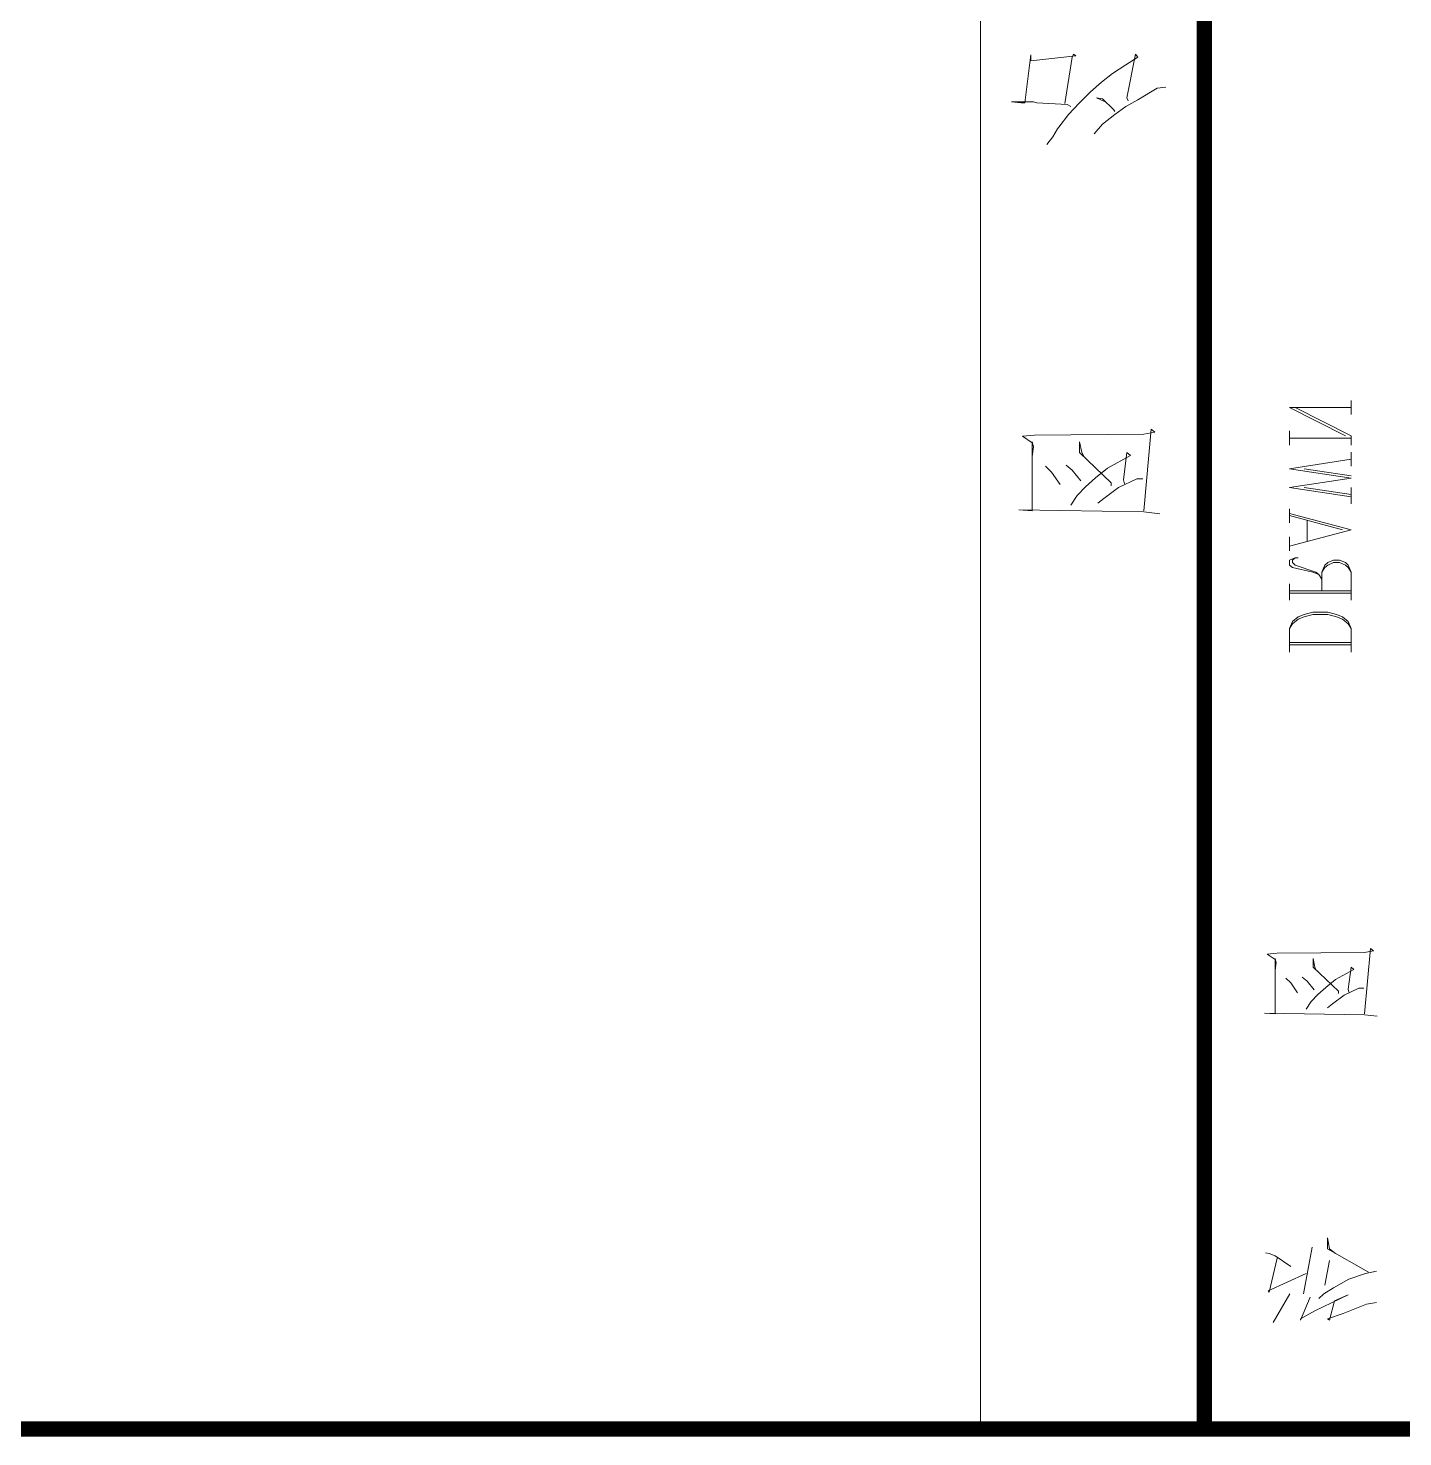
# Model space of a CAD drawing. Extents: x 1332633 to 1595679, y 264824 to 640777.
# Drawn here: x 1515325 to 1517550, y 324908 to 327189 of the extents above; entities that cross this region are included whole.
import ezdxf
from ezdxf.enums import TextEntityAlignment as Align

# ---------------------------------------------------------------- set-up
doc = ezdxf.new("R2010")
doc.units = 0
doc.header["$LTSCALE"] = 1000
doc.header["$MEASUREMENT"] = 0
doc.layers.add('_公共_图框', color=4, linetype='CONTINUOUS', lineweight=5)
doc.layers.add('A-Wall(建筑墙)', color=255, linetype='CONTINUOUS')
doc.styles.add('图框文字', font='SIMKAI.TTF')

# ---------------------------------------------------------------- blocks, each defined once
blk = doc.blocks.new('qqwqw')
at = {"layer": '_公共_图框'}
for p, q in [((-4295, 6615.9), (-4297.5, 6600)), ((-4244.5, 6615.9), (-4248.3, 6598.4)), ((-3831.6, 6617.4), (-3829.1, 6596.9)), ((-4297.5, 6600), (-4312.6, 6562.3)), ((-4248.3, 6598.4), (-4257.1, 6571.6)), ((-4245.8, 6603.2), (-4208.1, 6537)), ((-3829.1, 6596.9), (-3826.6, 6434.6)), ((-3827.8, 6596.9), (-3722.1, 6606.3)), ((-3786.2, 6595.4), (-3786.2, 6587.3)), ((-3728.4, 6596.9), (-3729.6, 6455.1)), ((-3725.7, 6611.1), (-3728.4, 6596.9)), ((-3722.1, 6606.3), (-3725.7, 6611.1)), ((-4282.4, 6570.1), (-4308.8, 6516.5)), ((-4292.3, 6548.1), (-4282.4, 6570.1)), ((-4257.1, 6571.6), (-4271.1, 6546.6)), ((-3786.2, 6587.3), (-3797.5, 6563.8)), ((-3792.5, 6571.6), (-3787.6, 6570.1)), ((-3787.6, 6570.1), (-3752.4, 6574.9)), ((-3756, 6579.5), (-3772.4, 6549.6)), ((-3752.4, 6574.9), (-3756, 6579.5)), ((-3242, 6575.3), (-3204, 6575.3)), ((-3230.6, 6575.3), (-3230.6, 6475.2)), ((-3226.7, 6575.3), (-3226.7, 6475.2)), ((-3204, 6575.3), (-3192.5, 6570.5)), ((-3204, 6575.3), (-3196.3, 6570.5)), ((-3196.3, 6570.5), (-3188.8, 6560.9)), ((-3192.5, 6570.5), (-3185, 6560.9)), ((-3158.2, 6575.3), (-3112.7, 6575.3)), ((-3146.9, 6575.3), (-3146.9, 6475.2)), ((-3143.1, 6575.3), (-3143.1, 6475.2)), ((-3112.7, 6575.3), (-3101.2, 6570.5)), ((-3112.7, 6575.3), (-3105, 6570.5)), ((-3105, 6570.5), (-3101.2, 6565.7)), ((-3101.2, 6570.5), (-3097.3, 6565.7)), ((-3070.7, 6475.2), (-3044.1, 6575.3)), ((-3044.1, 6575.3), (-3017.5, 6475.2)), ((-3002.2, 6575.3), (-2975.6, 6575.3)), ((-2990.7, 6575.3), (-2975.6, 6475.2)), ((-2986.9, 6575.3), (-2975.6, 6499.1)), ((-2975.6, 6475.2), (-2960.3, 6575.3)), ((-2960.3, 6575.3), (-2945.2, 6475.2)), ((-2956.5, 6575.3), (-2945.2, 6499.1)), ((-2929.9, 6575.3), (-2945.2, 6475.2)), ((-2941.3, 6575.3), (-2918.4, 6575.3)), ((-2907.1, 6575.3), (-2891.8, 6575.3)), ((-2895.6, 6575.3), (-2895.6, 6475.2)), ((-2891.8, 6575.3), (-2846, 6484.7)), ((-2857.5, 6575.3), (-2834.7, 6575.3)), ((-2846, 6475.2), (-2846, 6575.3)), ((-4323.9, 6540.2), (-4292.3, 6548.1)), ((-4312.6, 6562.3), (-4321.4, 6537)), ((-4271.1, 6546.6), (-4281, 6530.7)), ((-4208.1, 6540.2), (-4215.6, 6549.6)), ((-3797.5, 6563.8), (-3811.5, 6544.8)), ((-3795, 6554.4), (-3791.2, 6554.4)), ((-3791.2, 6554.4), (-3752.4, 6513.5)), ((-3772.4, 6549.6), (-3785.1, 6533.9)), ((-3188.8, 6560.9), (-3185, 6551.4)), ((-3185, 6560.9), (-3181.2, 6551.4)), ((-3185, 6551.4), (-3181.2, 6537.2)), ((-3181.2, 6551.4), (-3177.3, 6537.2)), ((-3101.2, 6565.7), (-3097.3, 6556.1)), ((-3097.3, 6546.6), (-3101.2, 6537.2)), ((-3097.3, 6565.7), (-3093.5, 6556.1)), ((-3097.3, 6556.1), (-3097.3, 6546.6)), ((-3093.5, 6546.6), (-3097.3, 6537.2)), ((-3093.5, 6556.1), (-3093.5, 6546.6)), ((-3044.1, 6560.9), (-3021.2, 6475.2)), ((-2891.8, 6565.7), (-2846, 6475.2)), ((-4321.4, 6537), (-4323.9, 6540.2)), ((-4281, 6530.7), (-4288.7, 6522.8)), ((-4226.9, 6540.2), (-4267.2, 6532.4)), ((-4190.5, 6537), (-4208.1, 6540.2)), ((-4208.1, 6537), (-4190.5, 6537)), ((-3811.5, 6544.8), (-3817.8, 6537)), ((-3785.1, 6533.9), (-3796.4, 6521.3)), ((-3181.2, 6537.2), (-3181.2, 6513.3)), ((-3177.3, 6537.2), (-3177.3, 6513.3)), ((-3112.7, 6527.6), (-3143.1, 6527.6)), ((-3123.9, 6527.6), (-3116.5, 6522.8)), ((-3116.5, 6522.8), (-3112.7, 6518)), ((-3116.5, 6522.8), (-3112.7, 6513.3)), ((-3101.2, 6532.4), (-3112.7, 6527.6)), ((-3105, 6532.4), (-3112.7, 6527.6)), ((-3101.2, 6537.2), (-3105, 6532.4)), ((-3097.3, 6537.2), (-3101.2, 6532.4)), ((-4323.9, 6493), (-4286.2, 6508.7)), ((-4308.8, 6516.5), (-4321.4, 6493)), ((-4281, 6497.8), (-4205.6, 6511.9)), ((-4248.3, 6502.3), (-4276.1, 6440.9)), ((-3807.7, 6510.2), (-3820.3, 6502.3)), ((-3796.4, 6521.3), (-3807.7, 6510.2)), ((-3788.7, 6515), (-3774.9, 6503.9)), ((-3774.9, 6503.9), (-3768.6, 6496)), ((-3752.4, 6516.5), (-3758.5, 6519.8)), ((-3738.4, 6513.5), (-3752.4, 6516.5)), ((-3752.4, 6513.5), (-3738.4, 6513.5)), ((-3181.2, 6513.3), (-3185, 6499.1)), ((-3177.3, 6513.3), (-3181.2, 6499.1)), ((-3112.7, 6518), (-3101.2, 6484.7)), ((-3112.7, 6513.3), (-3105, 6480)), ((-3063.1, 6503.9), (-3028.8, 6503.9)), ((-4321.4, 6493), (-4323.9, 6493)), ((-4237, 6477.3), (-4219.4, 6452)), ((-3793.9, 6488.2), (-3777.4, 6477.3)), ((-3777.4, 6477.3), (-3770, 6469.2)), ((-3192.5, 6480), (-3204, 6475.2)), ((-3196.3, 6480), (-3204, 6475.2)), ((-3188.8, 6489.5), (-3196.3, 6480)), ((-3185, 6489.5), (-3192.5, 6480)), ((-3185, 6499.1), (-3188.8, 6489.5)), ((-3181.2, 6499.1), (-3185, 6489.5)), ((-3105, 6480), (-3101.2, 6475.2)), ((-3101.2, 6484.7), (-3097.3, 6480)), ((-3097.3, 6480), (-3093.5, 6480)), ((-3093.5, 6480), (-3089.7, 6484.7)), ((-3093.5, 6475.2), (-3089.7, 6484.7)), ((-3089.7, 6484.7), (-3089.7, 6489.5)), ((-4327.7, 6448.8), (-4281, 6475.6)), ((-4278.5, 6442.6), (-4223.2, 6455.1)), ((-3729.6, 6455.1), (-3730.9, 6439.4)), ((-3204, 6475.2), (-3242, 6475.2)), ((-3158.2, 6475.2), (-3131.6, 6475.2)), ((-3101.2, 6475.2), (-3093.5, 6475.2)), ((-3078.4, 6475.2), (-3055.4, 6475.2)), ((-3032.6, 6475.2), (-3009.9, 6475.2)), ((-2907.1, 6475.2), (-2884.1, 6475.2)), ((-4276.1, 6440.9), (-4278.5, 6442.6)), ((-4219.4, 6452), (-4215.6, 6442.6)), ((-4215.6, 6442.6), (-4214.4, 6436.3)), ((-3827.8, 6452), (-3738.4, 6452)), ((-3826.6, 6434.6), (-3827.8, 6452)), ((-3744.7, 6453.5), (-3757.3, 6452)), ((-3738.4, 6452), (-3744.7, 6453.5)), ((-3730.9, 6439.4), (-3739.7, 6452)), ((-2327.5, 6275.1), (-2329, 6261.4)), ((-3018.3, 6265.4), (-3015.2, 6239.7)), ((-3013.5, 6239.7), (-2881.4, 6251.6)), ((-2886, 6257.5), (-2889.3, 6239.7)), ((-2881.4, 6251.6), (-2886, 6257.5)), ((-2329, 6261.4), (-2347.8, 6230)), ((-3015.2, 6239.7), (-3012, 6037)), ((-2961.6, 6228.1), (-2975.8, 6198.4)), ((-2961.6, 6237.8), (-2961.6, 6228.1)), ((-2889.3, 6239.7), (-2890.8, 6062.7)), ((-2347.8, 6230), (-2358.9, 6210.3)), ((-2344.7, 6212.2), (-2273.9, 6226)), ((-2278.7, 6230), (-2291.1, 6210.3)), ((-2273.9, 6226), (-2278.7, 6230)), ((-2969.5, 6208.3), (-2963.2, 6206.4)), ((-2963.2, 6206.4), (-2919.1, 6212.2)), ((-2923.9, 6218.1), (-2944.4, 6180.8)), ((-2919.1, 6212.2), (-2923.9, 6218.1)), ((-2358.9, 6210.3), (-2371.5, 6192.6)), ((-2349.5, 6214.3), (-2344.7, 6212.2)), ((-2291.1, 6210.3), (-2305.3, 6188.6)), ((-2975.8, 6198.4), (-2993.2, 6174.8)), ((-2972.7, 6186.7), (-2967.9, 6186.7)), ((-2967.9, 6186.7), (-2919.1, 6135.4)), ((-2944.4, 6180.8), (-2960.1, 6161.1)), ((-2371.5, 6192.6), (-2387.2, 6172.9)), ((-2366.7, 6192.6), (-2363.7, 6190.5)), ((-2363.7, 6190.5), (-2346.2, 6172.9)), ((-2305.3, 6188.6), (-2319.4, 6170.8)), ((-2993.2, 6174.8), (-3001.1, 6165.1)), ((-2960.1, 6161.1), (-2974.3, 6145.4)), ((-2387.2, 6172.9), (-2402.9, 6159.1)), ((-2344.7, 6163), (-2351, 6176.8)), ((-2346.2, 6172.9), (-2344.7, 6163)), ((-2319.4, 6170.8), (-2335.3, 6153.2)), ((-2974.3, 6145.4), (-2988.4, 6131.6)), ((-2964.9, 6137.5), (-2947.5, 6123.7)), ((-2919.1, 6139.4), (-2927, 6143.3)), ((-2901.9, 6135.4), (-2919.1, 6139.4)), ((-2919.1, 6135.4), (-2901.9, 6135.4)), ((-2352.6, 6135.4), (-2371.5, 6117.8)), ((-2335.3, 6153.2), (-2352.6, 6135.4)), ((-2988.4, 6131.6), (-3004.1, 6121.6)), ((-2947.5, 6123.7), (-2939.6, 6113.8)), ((-2371.5, 6117.8), (-2392, 6102.1)), ((-2358.9, 6121.6), (-2355.8, 6115.7)), ((-2355.8, 6115.7), (-2352.6, 6066.5)), ((-2278.7, 6123.7), (-2354.1, 6111.9)), ((-2285, 6056.7), (-2276.9, 6129.5)), ((-2273.9, 6125.7), (-2278.7, 6123.7)), ((-2276.9, 6129.5), (-2273.9, 6125.7)), ((-2971, 6104), (-2950.7, 6090.2)), ((-2950.7, 6090.2), (-2941.1, 6080.3)), ((-2407.7, 6092.2), (-2420.3, 6082.4)), ((-2395, 6100), (-2407.7, 6092.2)), ((-2392, 6102.1), (-2395, 6100)), ((-2352.6, 6066.5), (-2351, 6060.8)), ((-3013.5, 6058.7), (-2901.9, 6058.7)), ((-3012, 6037), (-3013.5, 6058.7)), ((-2909.8, 6060.8), (-2925.5, 6058.7)), ((-2901.9, 6058.7), (-2909.8, 6060.8)), ((-2892.3, 6043), (-2903.4, 6058.7)), ((-2890.8, 6062.7), (-2892.3, 6043)), ((-2352.6, 6047), (-2275.4, 6056.7)), ((-2352.6, 6041), (-2352.6, 6047)), ((-2351, 6060.8), (-2351, 6025.2)), ((-2276.9, 6056.7), (-2285, 6056.7)), ((-2275.4, 6056.7), (-2276.9, 6056.7)), ((-2351, 6025.2), (-2352.6, 6041)), ((-4500, 5975), (-500, 5975))]:
    blk.add_line(p, q, dxfattribs=at)
at = {"layer": '_公共_图框', "const_width": 25}
for points in [[(-4500, 29200), (-4500, 500)], [(-4500, 6337.5), (-500, 6337.5)]]:
    blk.add_lwpolyline(points, dxfattribs=at)
at = {"layer": '_公共_图框', "style": '图框文字'}
for tag, height, p in [('建设单位', 250, (-2500, 19150)), ('合作单位', 250, (-2527, 16841.6)), ('项目名称', 250, (-2500, 15150)), ('项目编号', 250, (-2500, 13150)), ('建筑', 175, (-1300, 2800)), ('方案深化', 175, (-1300, 2450)), ('1:100', 175, (-1300, 2100)), ('20090705', 175, (-1300, 1750)), ('图号', 175, (-1300, 1225))]:
    blk.add_attdef(tag, text='', height=height, dxfattribs=at).set_placement(p, align=Align.MIDDLE_CENTER)

msp = doc.modelspace()

# ---------------------------------------------------------------- block references
at = {"layer": 'A-Wall(建筑墙)', "xscale": -1, "rotation": 270}
msp.add_blockref('qqwqw', (1510891.4, 329420.9, 0), dxfattribs=at)

doc.saveas('drawing.dxf')
